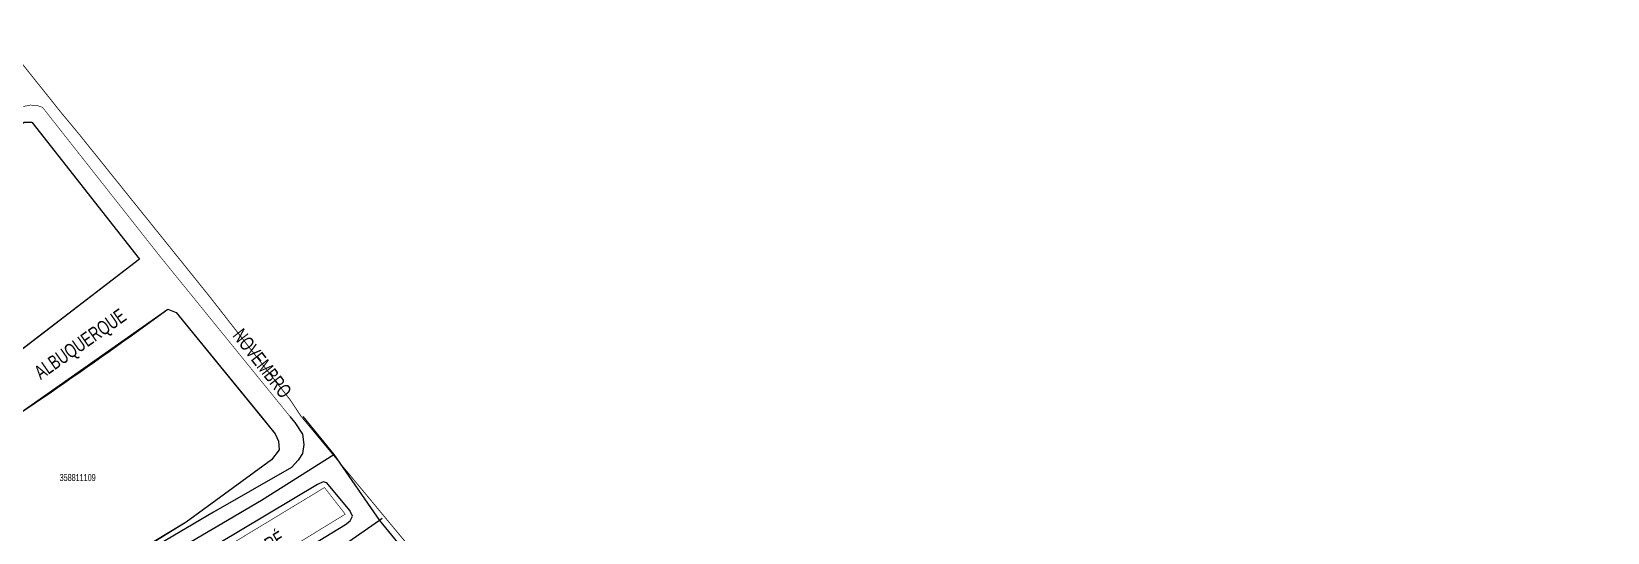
# Model space of a CAD drawing. Extents: x 199219 to 200475, y 4837288 to 4839440.
# Drawn here: x 200028.8 to 200474.5, y 4838713 to 4838854.4 of the extents above; entities that cross this region are included whole.
import ezdxf

# ---------------------------------------------------------------- set-up
doc = ezdxf.new("R2010")
doc.units = 0
doc.header["$LTSCALE"] = 3
doc.header["$MEASUREMENT"] = 0
for name, color, linetype in [('CD_MALHA_LOTES', 40, 'CONTINUOUS'), ('CD_TXT_QUADRA', 7, 'CONTINUOUS'), ('HD-CANAIS', 7, 'CONTINUOUS'), ('HD-TXT-CANAIS', 7, 'CONTINUOUS'), ('LM-LIM-SETOR-FISCAL', 7, 'CONTINUOUS'), ('RU-QUADRAS', 210, 'CONTINUOUS'), ('SV-EIXO-RUA-PAV', 20, 'CONTINUOUS'), ('SV-RUA-PAVIM-S-GUIA-C-GUIA', 7, 'CONTINUOUS'), ('SV-TXT-RUA-PAV-S-GUIA-C-GUIA', 7, 'CONTINUOUS')]:
    doc.layers.add(name, color=color, linetype=linetype)
doc.styles.add('3488-34-2D_TXTB$0$ARIAL', font='ARIAL.TTF')
doc.styles.add('ARIAL', font='ARIAL.TTF')
doc.linetypes.add('Limite', pattern='A,20,-3,[130,ltypeshp.shx,S=6.35,R=0,X=0,Y=0],-3,20', length=46)

msp = doc.modelspace()

# ---------------------------------------------------------------- linework, layer by layer
at = {"layer": 'CD_MALHA_LOTES'}
for p, q in [((200026.72, 4838828.88), (200028.86, 4838828.83)), ((200028.86, 4838828.83), (200059.34, 4838790.17)), ((200059.34, 4838790.17), (200001.328388, 4838745.74924)), ((200024.27, 4838745.83), (200067.29, 4838776)), ((200067.29, 4838776), (200069.68, 4838775.11)), ((200069.68, 4838775.11), (200093.703858, 4838745.75))]:
    msp.add_line(p, q, dxfattribs=at)
at = {"layer": 'CD_MALHA_LOTES', "linetype": 'Continuous'}
for p, q in [((200093.703858, 4838745.75), (200097.71, 4838740.8)), ((200097.71, 4838740.8), (200098.61, 4838738.79)), ((200098.61, 4838738.79), (200098.83, 4838736.34)), ((200096.6, 4838733.44), (200072.55, 4838715.89)), ((200098.83, 4838736.34), (200096.6, 4838733.44)), ((200072.55, 4838715.89), (200042.72, 4838697.62))]:
    msp.add_line(p, q, dxfattribs=at)
at = {"layer": 'HD-CANAIS', "const_width": 0.18}
msp.add_lwpolyline([(200021.55, 4838659.38), (200117.49, 4838718.13), (200111.63, 4838725.65), (200016.88, 4838668.35)], close=True, dxfattribs=at)
at = {"layer": 'LM-LIM-SETOR-FISCAL', "linetype": 'Limite', "ltscale": 0.1, "const_width": 0.25}
msp.add_lwpolyline([(200018.93, 4838854.32), (200037, 4838831.74), (200042.35, 4838825.31), (200051.69, 4838813.68), (200057.36, 4838806.63), (200079.25, 4838779.46), (200102, 4838750.31), (200105.020508, 4838745.759216), (200120.409508, 4838727.259673), (200147.895711, 4838694.217748)], dxfattribs=at)
at = {"layer": 'RU-QUADRAS', "color": 6, "linetype": 'Continuous'}
for points in [[(199959.47, 4838781.65, 0.0145867922), (200026.72, 4838828.88), (200028.86, 4838828.83), (200059.34, 4838790.17), (200001.33, 4838745.75), (199984.99, 4838732.35)], [(199990, 4838722.52), (200000.05, 4838729.89, 0.0147646422), (200067.29, 4838776), (200069.68, 4838775.11), (200097.71, 4838740.8), (200098.61, 4838738.79), (200098.83, 4838736.34), (200096.6, 4838733.44), (200072.55, 4838715.89), (200013.12, 4838680.08), (200011.84, 4838680.63)]]:
    msp.add_lwpolyline(points, format="xyb", close=True, dxfattribs=at)
at = {"layer": 'SV-EIXO-RUA-PAV'}
for points in [[(200105.52, 4838745.75), (200114.26, 4838734.96), (200127.17, 4838716.38), (200159.92, 4838676.4), (200200.69, 4838624.76), (200216.12, 4838604.77), (200242.88, 4838572.02), (200275.94, 4838529.21), (200305.54, 4838490.95), (200323.78, 4838467.57), (200334.03, 4838454.59), (200353.24, 4838430.66), (200375.27, 4838402.64), (200384.71, 4838390.12), (200402.98, 4838368.95), (200420.46, 4838346.12), (200440.92, 4838319.99), (200474.29, 4838276.22), (200474.47125, 4838276.017879)], [(200000, 4838666.213135), (200007.56, 4838670.74), (200039.65, 4838690.25), (200093.8, 4838722.05), (200114.26, 4838734.96)], [(200127.949476, 4838716.871376), (200127.17, 4838716.38), (200081.13, 4838684.3), (200021.31, 4838643.49), (200000, 4838631.533203)]]:
    msp.add_lwpolyline(points, dxfattribs=at)
at = {"layer": 'SV-RUA-PAVIM-S-GUIA-C-GUIA', "const_width": 0.18}
for points in [[(200025.55, 4838833.11), (200028.475986, 4838833.67636), (200030.439442, 4838833.51053), (200031.877085, 4838833.042021)], [(200031.877085, 4838833.042021), (200044.46, 4838817.1)], [(200044.46, 4838817.1), (200057.54, 4838800.53)], [(200057.54, 4838800.53), (200064.99, 4838791.09)], [(200064.99, 4838791.09), (200101.84, 4838745.75)]]:
    msp.add_lwpolyline(points, dxfattribs=at)
at = {"layer": 'SV-RUA-PAVIM-S-GUIA-C-GUIA'}
msp.add_lwpolyline([(200101.84, 4838745.75), (200103.21, 4838744.05), (200105.4, 4838740.7), (200105.75, 4838737.78), (200105.38, 4838735.23), (200104.14, 4838733.36), (200102.3, 4838731.35), (200080.27, 4838718.68), (200013.19, 4838679.25), (200011.74, 4838678.99), (200010.24, 4838679.05), (200009.29, 4838679.44), (200000, 4838697.938882)], dxfattribs=at)
msp.add_lwpolyline([(200117.57, 4838715.18), (200118.87, 4838716.24), (200119.51, 4838717.54), (200118.8, 4838719.17), (200112.29, 4838727), (200111.24, 4838727.25), (200109.68, 4838726.49), (200017.03, 4838671.37), (200015.95, 4838671.01), (200015.16, 4838670.11), (200014.91, 4838669.01), (200015.22, 4838668.31), (200019.59, 4838658.02), (200020.53, 4838657.37), (200021.33, 4838657.23), (200022.64, 4838657.65), (200024.24, 4838658.31)], close=True, dxfattribs=at)

# ---------------------------------------------------------------- texts
at = {"layer": 'CD_TXT_QUADRA', "linetype": 'Continuous', "style": 'ARIAL', "width": 0.7}
msp.add_text('358811109', height=2, dxfattribs=at).set_placement((200036.729565, 4838727.481509))
at = {"layer": 'HD-TXT-CANAIS', "style": 'ARIAL', "width": 0.7}
msp.add_text('CANAL                               TAMANDARÉ', height=4, rotation=31, dxfattribs=at).set_placement((200039.81, 4838673.5))
at = {"layer": 'SV-TXT-RUA-PAV-S-GUIA-C-GUIA', "width": 0.7}
for s, rotation, style, p in [('ALBUQUERQUE', 35, '3488-34-2D_TXTB$0$ARIAL', (200031.375949, 4838755.985882)), ('NOVEMBRO', 308, 'ARIAL', (200085.442081, 4838768.498464))]:
    msp.add_text(s, height=4, rotation=rotation, dxfattribs=dict(at, style=style)).set_placement(p)

doc.saveas('drawing.dxf')
